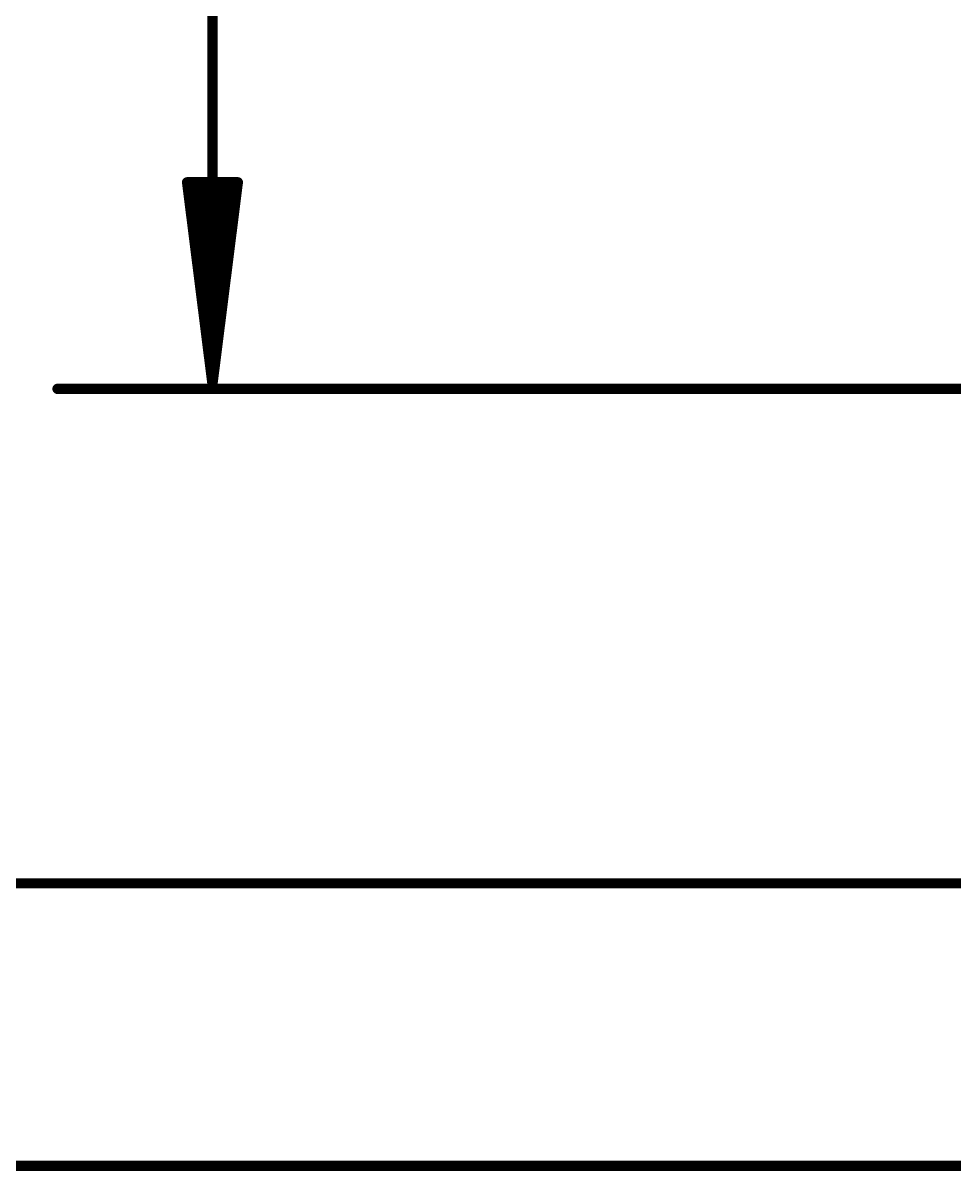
# Model space of a CAD drawing. Extents: x -30 to 87, y -20 to 77.
# Drawn here: x -13.56 to -1.84, y -0.07 to 14.38 of the extents above; entities that cross this region are included whole.
import ezdxf

# ---------------------------------------------------------------- set-up
doc = ezdxf.new("R2010")
doc.units = 0
doc.layers.add('47', color=253, linetype='CONTINUOUS')

msp = doc.modelspace()

# ---------------------------------------------------------------- linework, layer by layer
at = {"layer": '47', "const_width": 0.13}
for points in [[(-11.176, 44.512), (-11.176, 9.844)], [(-11.176, 9.844), (-11.4952, 12.379)], [(-11.4952, 12.379), (-10.8568, 12.379)], [(-11.176, 9.844), (-11.436, 12.379)], [(-11.176, 9.844), (-11.306, 12.379)], [(-10.8568, 12.379), (-11.176, 9.844)], [(-11.046, 12.379), (-11.176, 9.844)], [(-10.916, 12.379), (-11.176, 9.844)], [(42.672, 9.779), (-13.126, 9.779)], [(3.429, 3.556), (-18.206, 3.556)], [(59.563, 0), (-27.096, 0)]]:
    msp.add_lwpolyline(points, dxfattribs=at)
at = {"layer": '47', "const_width": 0.065}
for points in [[(-11.463, 12.3831, 1), (-11.5275, 12.3749)], [(-11.4952, 12.4115, 1), (-11.4952, 12.3465)], [(-11.4037, 12.3823, 1), (-11.4683, 12.3757)], [(-11.2735, 12.3807, 1), (-11.3385, 12.3773)], [(-11.0135, 12.3773, 1), (-11.0785, 12.3807)], [(-10.8837, 12.3757, 1), (-10.9483, 12.3823)], [(-10.8245, 12.3749, 1), (-10.889, 12.3831)], [(-10.8568, 12.3465, 1), (-10.8568, 12.4115)], [(-13.126, 9.8115, 1), (-13.126, 9.7465)], [(-11.2082, 9.8481, 1), (-11.1438, 9.8399)], [(-11.2083, 9.8473, 1), (-11.1437, 9.8407)], [(-11.2085, 9.8423, 1), (-11.1435, 9.8457)], [(-11.2085, 9.8457, 1), (-11.1435, 9.8423)], [(-11.2085, 9.844, 1), (-11.1435, 9.844)], [(-11.2083, 9.8407, 1), (-11.1437, 9.8473)], [(-11.2082, 9.8399, 1), (-11.1438, 9.8481)]]:
    msp.add_lwpolyline(points, format="xyb", dxfattribs=at)

doc.saveas('drawing.dxf')
